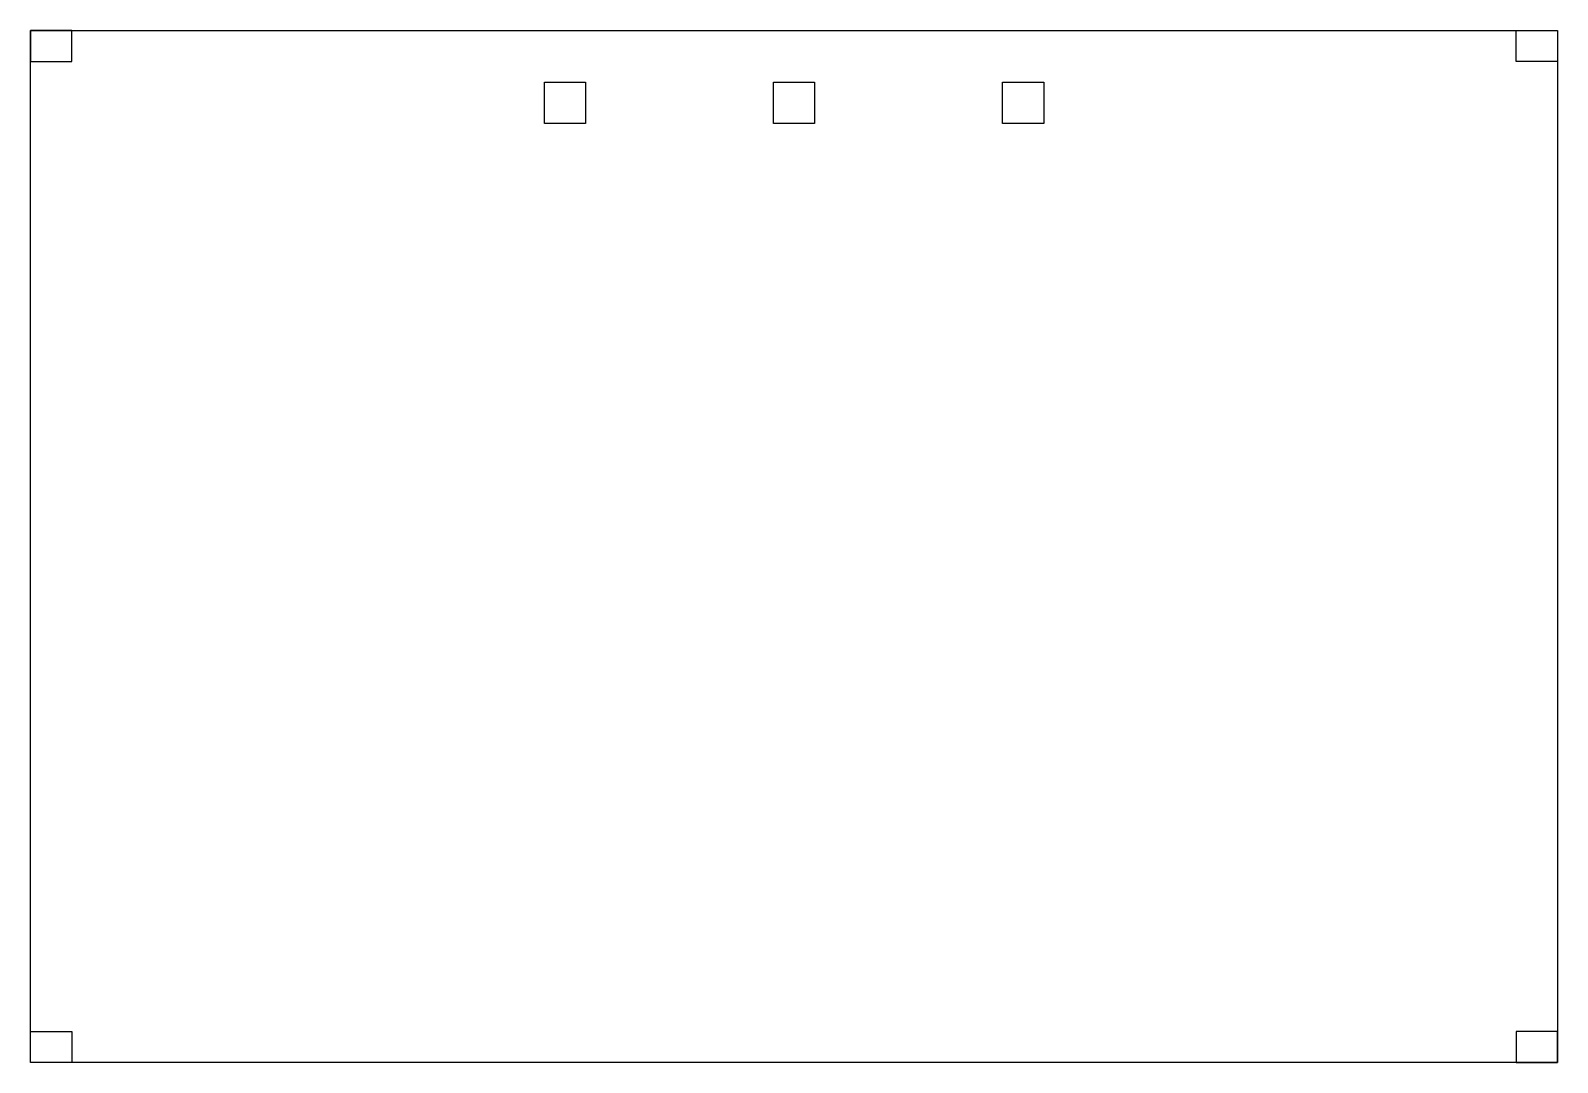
# Model space of a CAD drawing. Extents: x 0 to 18.5, y 5.5 to 18.
import ezdxf

# ---------------------------------------------------------------- set-up
doc = ezdxf.new("R2010")
doc.units = 0
doc.layers.add('1', color=7, linetype='CONTINUOUS')

msp = doc.modelspace()

# ---------------------------------------------------------------- linework, layer by layer
at = {"layer": '1', "color": 1, "linetype": 'CONTINUOUS'}
for p, q in [((0.014, 5.474), (0.014, 17.974)), ((0.014, 17.974), (18.514, 17.974)), ((0.014, 17.974), (0.014, 17.599)), ((0.514, 17.974), (0.014, 17.974)), ((0.514, 17.599), (0.514, 17.974)), ((18.014, 17.599), (18.014, 17.974)), ((18.014, 17.974), (18.514, 17.974)), ((18.514, 17.974), (18.514, 5.474)), ((18.514, 17.974), (18.514, 17.599)), ((0.014, 17.599), (0.514, 17.599)), ((18.514, 17.599), (18.014, 17.599)), ((6.239, 16.849), (6.239, 17.349)), ((6.239, 17.349), (6.739, 17.349)), ((6.739, 17.349), (6.739, 16.849)), ((9.014, 16.849), (9.014, 17.349)), ((9.014, 17.349), (9.514, 17.349)), ((9.514, 17.349), (9.514, 16.849)), ((11.789, 16.849), (11.789, 17.349)), ((11.789, 17.349), (12.289, 17.349)), ((12.289, 17.349), (12.289, 16.849)), ((6.739, 16.849), (6.239, 16.849)), ((9.514, 16.849), (9.014, 16.849)), ((12.289, 16.849), (11.789, 16.849)), ((0.014, 5.474), (0.014, 5.849)), ((0.014, 5.849), (0.514, 5.849)), ((0.514, 5.849), (0.514, 5.474)), ((18.514, 5.849), (18.014, 5.849)), ((18.014, 5.849), (18.014, 5.474)), ((18.514, 5.474), (18.514, 5.849)), ((18.514, 5.474), (0.014, 5.474)), ((0.514, 5.474), (0.014, 5.474)), ((18.014, 5.474), (18.514, 5.474))]:
    msp.add_line(p, q, dxfattribs=at)

doc.saveas('drawing.dxf')
